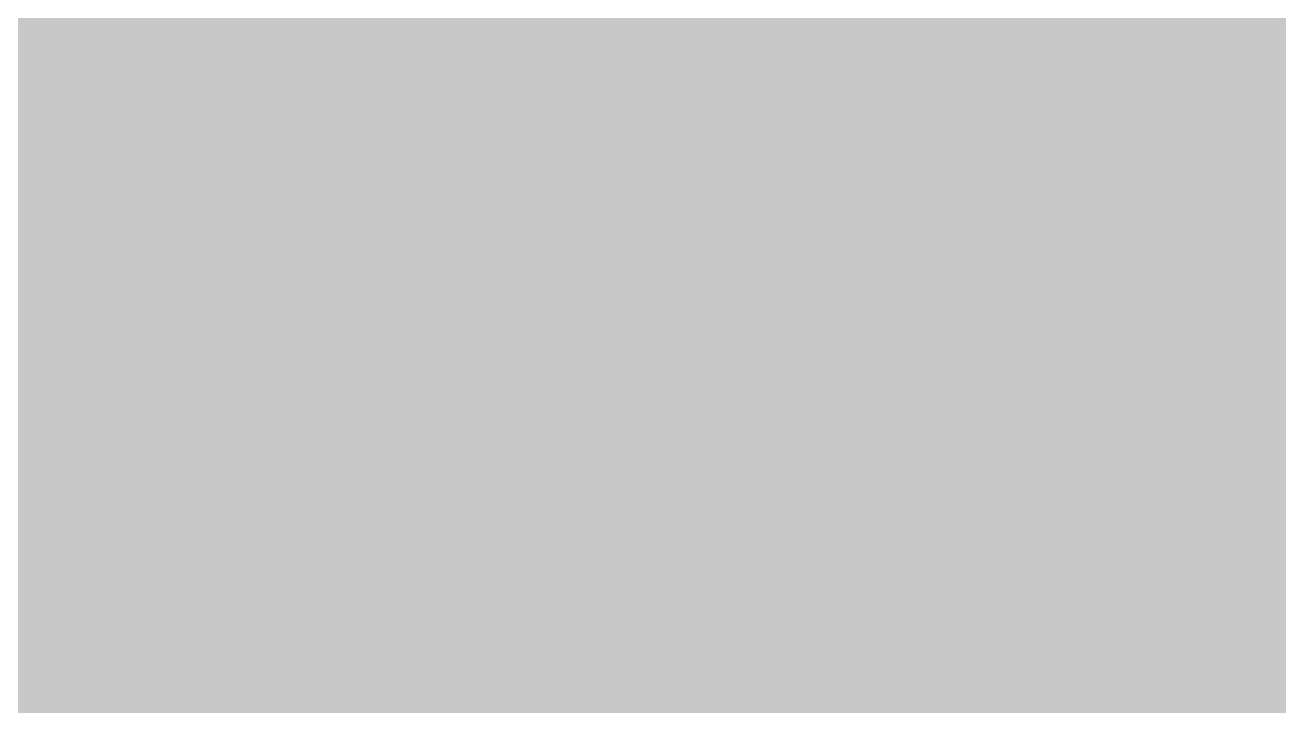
# Model space of a CAD drawing. Extents: x -11 to 221, y -93 to 178.
# Drawn here: x 36.64 to 50.03, y 64.98 to 72.24 of the extents above; entities that cross this region are included whole.
import ezdxf

# ---------------------------------------------------------------- set-up
doc = ezdxf.new("R2010")
doc.units = 0
doc.header["$MEASUREMENT"] = 0
doc.layers.get('0').update_dxf_attribs({"linetype": 'CONTINUOUS'})
for name, color, linetype in [('26-349-0_BOT', 7, 'CONTINUOUS'), ('26-349-0_DRD', 7, 'CONTINUOUS'), ('26-349-0_DRL', 2, 'CONTINUOUS'), ('26-349-0_IN1', 3, 'CONTINUOUS'), ('26-349-0_IN2', 5, 'CONTINUOUS'), ('26-349-0_SMB', 10, 'CONTINUOUS'), ('26-349-0_SMT', 14, 'CONTINUOUS'), ('26-349-0_SPT', 9, 'CONTINUOUS'), ('26-349-0_SST', 12, 'CONTINUOUS'), ('26-349-0_TOP', 11, 'CONTINUOUS'), ('THRUHOLE_TAP', 15, 'CONTINUOUS')]:
    doc.layers.add(name, color=color, linetype=linetype)

# ---------------------------------------------------------------- blocks, each defined once
blk = doc.blocks.new('ROUND_50')
at = {"const_width": 1.09982}
blk.add_lwpolyline([(-0.54991, 0, 1), (0.54991, 0, 1)], format="xyb", close=True, dxfattribs=at)
blk = doc.blocks.new('ROUND_78')
at = {"const_width": 0.29972}
blk.add_lwpolyline([(-0.14986, 0, 1), (0.14986, 0, 1)], format="xyb", close=True, dxfattribs=at)
blk = doc.blocks.new('ROUND_82')
at = {"const_width": 0.29972}
blk.add_lwpolyline([(-0.14986, 0, 1), (0.14986, 0, 1)], format="xyb", close=True, dxfattribs=at)
blk = doc.blocks.new('ROUND_102')
at = {"const_width": 0.10033}
blk.add_lwpolyline([(-0.050164, 0, 1), (0.050164, 0, 1)], format="xyb", close=True, dxfattribs=at)
blk = doc.blocks.new('RECTANGLE_4')
blk.add_solid([(0.4064, 0.4826), (0.4064, -0.4826), (-0.4064, 0.4826), (-0.4064, -0.4826)])
blk = doc.blocks.new('RECTANGLE_7')
blk.add_solid([(1.14935, 1.12522), (1.14935, -1.12522), (-1.14935, 1.12522), (-1.14935, -1.12522)])
blk = doc.blocks.new('SQUARE_19')
blk.add_solid([(0.99949, 0.99949), (0.99949, -0.99949), (-0.99949, 0.99949), (-0.99949, -0.99949)])
blk = doc.blocks.new('ROUND_88')
at = {"const_width": 0.10033}
blk.add_lwpolyline([(-0.050164, 0, 1), (0.050164, 0, 1)], format="xyb", close=True, dxfattribs=at)

msp = doc.modelspace()

# ---------------------------------------------------------------- linework, layer by layer
at = {"layer": '26-349-0_BOT', "const_width": 0.254}
for points in [[(38.862, 97.409), (38.862, 50.75936)], [(39.0906, 97.409), (39.0906, 50.83048)], [(39.3192, 97.409), (39.3192, 50.85842)], [(39.5478, 97.409), (39.5478, 50.84826)], [(39.7764, 97.409), (39.7764, 50.79492)], [(40.005, 97.409), (40.005, 50.6984)], [(40.2336, 97.409), (40.2336, 50.54092)], [(40.4622, 97.409), (40.4622, 50.28946)], [(40.6908, 97.409), (40.6908, 49.68748)], [(48.6918, 97.409), (48.6918, 40.513)], [(48.9204, 97.409), (48.9204, 40.513)], [(49.149, 97.409), (49.149, 40.513)], [(49.3776, 97.409), (49.3776, 68.72732)], [(49.6062, 97.409), (49.6062, 69.3674)], [(49.8348, 97.409), (49.8348, 69.6341)], [(50.0634, 97.409), (50.0634, 69.80428)], [(47.3202, 95.70466), (47.3202, 69.23786)], [(46.863, 95.50908), (46.863, 69.38518)], [(47.0916, 95.55226), (47.0916, 69.36232)], [(47.5488, 94.68866), (47.5488, 40.513)], [(48.4632, 94.68866), (48.4632, 40.513)], [(47.7774, 94.53626), (47.7774, 40.513)], [(48.006, 94.49308), (48.006, 40.513)], [(48.2346, 94.53626), (48.2346, 40.513)], [(45.2628, 93.55582), (45.2628, 54.09184)], [(45.0342, 83.71078), (45.0342, 54.01818)], [(46.6344, 83.48472), (46.6344, 69.32168)], [(44.3484, 83.3247), (44.3484, 40.513)], [(44.577, 83.32978), (44.577, 40.513)], [(44.8056, 83.4263), (44.8056, 53.80228)], [(44.1198, 76.2508), (44.1198, 40.513)], [(40.9194, 76.16444), (40.9194, 40.513)], [(41.148, 75.8317), (41.148, 40.513)], [(43.8912, 75.87488), (43.8912, 40.513)], [(45.4914, 75.7936), (45.4914, 54.0766)], [(46.4058, 75.74026), (46.4058, 69.12864)], [(41.3766, 75.63104), (41.3766, 40.513)], [(43.6626, 75.65898), (43.6626, 40.513)], [(45.72, 75.62342), (45.72, 53.96738)], [(45.9486, 75.57008), (45.9486, 53.62448)], [(46.1772, 75.6031), (46.1772, 40.513)], [(41.6052, 75.49896), (41.6052, 40.513)], [(41.8338, 75.41768), (41.8338, 40.513)], [(43.2054, 75.42784), (43.2054, 40.513)], [(43.434, 75.51928), (43.434, 40.513)], [(42.0624, 75.37704), (42.0624, 40.513)], [(42.291, 75.36942), (42.291, 40.513)], [(42.5196, 75.36942), (42.5196, 40.513)], [(42.7482, 75.36942), (42.7482, 40.513)], [(42.9768, 75.37958), (42.9768, 40.513)], [(36.576, 75.0697), (36.576, 50.83556)], [(36.8046, 75.0697), (36.8046, 50.85842)], [(37.0332, 75.0697), (37.0332, 50.84318)], [(37.2618, 75.0697), (37.2618, 50.7873)], [(37.4904, 75.0697), (37.4904, 50.68316)], [(37.719, 75.0697), (37.719, 50.51806)], [(37.9476, 75.0697), (37.9476, 50.25136)], [(38.1762, 75.0697), (38.1762, 50.11674)], [(38.4048, 75.0697), (38.4048, 50.4444)], [(38.6334, 75.0697), (38.6334, 50.63744)], [(56.7563, 72.2884), (17.145, 72.2884)], [(56.7563, 72.0598), (17.145, 72.0598)], [(56.7563, 71.8312), (17.145, 71.8312)], [(56.1086, 71.6026), (17.145, 71.6026)], [(55.93842, 71.374), (17.145, 71.374)], [(55.88508, 71.1454), (17.145, 71.1454)], [(55.9181, 70.9168), (17.145, 70.9168)], [(56.05526, 70.6882), (17.145, 70.6882)], [(56.7563, 70.4596), (26.19248, 70.4596)], [(56.7563, 70.231), (26.53538, 70.231)], [(50.65268, 70.0024), (26.6446, 70.0024)], [(50.0126, 69.7738), (26.65984, 69.7738)], [(49.74336, 69.5452), (26.58618, 69.5452)], [(46.6217, 69.3166), (26.37028, 69.3166)], [(49.57318, 69.3166), (47.20336, 69.3166)], [(46.37786, 69.088), (17.145, 69.088)], [(49.46396, 69.088), (47.44974, 69.088)], [(46.2915, 68.8594), (17.145, 68.8594)], [(49.39792, 68.8594), (47.5361, 68.8594)], [(46.29658, 68.6308), (17.145, 68.6308)], [(49.36998, 68.6308), (47.53102, 68.6308)], [(46.3931, 68.4022), (17.145, 68.4022)], [(46.4058, 68.38442), (46.4058, 40.513)], [(49.38014, 68.4022), (47.4345, 68.4022)], [(49.3776, 68.43268), (49.3776, 40.513)], [(46.67758, 68.1736), (17.145, 68.1736)], [(46.6344, 68.19392), (46.6344, 40.513)], [(49.4284, 68.1736), (47.15002, 68.1736)], [(47.3202, 68.2752), (47.3202, 40.513)], [(46.863, 68.13042), (46.863, 40.513)], [(47.0916, 68.15328), (47.0916, 40.513)], [(49.5173, 67.945), (17.145, 67.945)], [(49.6062, 67.7926), (49.6062, 40.513)], [(49.65954, 67.7164), (17.145, 67.7164)], [(49.8348, 67.52336), (49.8348, 40.513)], [(49.87544, 67.4878), (17.145, 67.4878)], [(50.25136, 67.2592), (17.145, 67.2592)], [(50.0634, 67.35318), (50.0634, 40.513)], [(56.7563, 67.0306), (17.145, 67.0306)], [(56.7563, 66.802), (17.145, 66.802)], [(56.7563, 66.5734), (17.145, 66.5734)], [(56.7563, 66.3448), (17.145, 66.3448)], [(56.7563, 66.1162), (17.145, 66.1162)], [(56.7563, 65.8876), (17.145, 65.8876)], [(56.7563, 65.659), (17.145, 65.659)], [(56.7563, 65.4304), (17.145, 65.4304)], [(56.7563, 65.2018), (17.145, 65.2018)], [(56.7563, 64.9732), (17.145, 64.9732)]]:
    msp.add_lwpolyline(points, dxfattribs=at)
for points in [[(50.8, 70.01002, 0.4142136), (49.36998, 68.58)], [(46.9138, 69.38772, 0.4142136), (46.28388, 68.7578)], [(47.54372, 68.7578, 0.4142136), (46.9138, 69.38772)], [(46.28388, 68.7578, 0.4142136), (46.9138, 68.12788)], [(46.9138, 68.12788, 0.4142136), (47.54372, 68.7578)], [(49.36998, 68.58, 0.4142136), (50.8, 67.14998)]]:
    msp.add_lwpolyline(points, format="xyb", dxfattribs=at)
at = {"layer": '26-349-0_DRD', "const_width": 0.254}
for points in [[(47.244, 70.612), (47.244, 68.072)], [(49.784, 70.612), (47.244, 70.612)], [(49.784, 70.612), (47.244, 68.072)], [(49.784, 68.072), (47.244, 70.612)], [(49.784, 68.072), (49.784, 70.612)], [(45.6438, 70.0278), (45.6438, 67.4878)], [(48.1838, 70.0278), (45.6438, 70.0278)], [(48.1838, 70.0278), (45.6438, 67.4878)], [(48.1838, 67.4878), (45.6438, 70.0278)], [(48.1838, 67.4878), (48.1838, 70.0278)], [(47.244, 68.072), (49.784, 68.072)], [(45.6438, 67.4878), (48.1838, 67.4878)], [(37.465, 67.31), (37.465, 64.77)], [(40.005, 67.31), (37.465, 67.31)], [(40.005, 67.31), (37.465, 64.77)], [(40.005, 64.77), (37.465, 67.31)], [(40.005, 64.77), (40.005, 67.31)]]:
    msp.add_lwpolyline(points, dxfattribs=at)
at = {"layer": '26-349-0_IN1', "const_width": 0.254}
for points in [[(49.657, 93.091), (45.212, 93.091), (45.212, 64.008)], [(45.2374, 93.091), (45.2374, 42.545)], [(45.466, 93.091), (45.466, 42.545)], [(45.6946, 93.091), (45.6946, 42.545)], [(47.2948, 93.091), (47.2948, 42.545)], [(47.5234, 93.091), (47.5234, 42.545)], [(47.752, 93.091), (47.752, 42.545)], [(47.9806, 93.091), (47.9806, 69.84238)], [(49.5808, 93.091), (49.5808, 69.5071)], [(49.657, 93.091), (49.657, 69.59854)], [(45.9232, 81.31556), (45.9232, 42.545)], [(47.0662, 81.34858), (47.0662, 42.545)], [(46.1518, 81.13522), (46.1518, 42.545)], [(46.3804, 81.0641), (46.3804, 42.545)], [(46.609, 81.06664), (46.609, 42.545)], [(46.8376, 81.14792), (46.8376, 42.545)], [(48.2092, 75.47356), (48.2092, 70.00748)], [(49.3522, 75.50658), (49.3522, 69.08038)], [(48.4378, 75.29322), (48.4378, 70.06844)], [(49.1236, 75.30592), (49.1236, 69.74586)], [(48.6664, 75.2221), (48.6664, 70.05828)], [(48.895, 75.22464), (48.895, 69.96684)], [(49.657, 72.263), (45.212, 72.263)], [(49.657, 72.0344), (45.212, 72.0344)], [(49.657, 71.8058), (45.212, 71.8058)], [(49.657, 71.5772), (45.212, 71.5772)], [(49.657, 71.3486), (45.212, 71.3486)], [(49.657, 71.12), (45.212, 71.12)], [(49.657, 70.8914), (45.212, 70.8914)], [(49.657, 70.6628), (45.212, 70.6628)], [(49.657, 70.4342), (45.212, 70.4342)], [(49.657, 70.2056), (45.212, 70.2056)], [(48.15078, 69.977), (45.212, 69.977)], [(49.657, 69.977), (48.87722, 69.977)], [(47.9044, 69.7484), (45.212, 69.7484)], [(49.657, 69.7484), (49.12106, 69.7484)], [(47.8028, 69.5198), (45.212, 69.5198)], [(49.59096, 69.5198), (49.22266, 69.5198)], [(47.78502, 69.2912), (45.212, 69.2912)], [(49.44364, 69.2912), (49.24298, 69.2912)], [(47.83836, 69.0626), (45.212, 69.0626)], [(49.34712, 69.0626), (49.18964, 69.0626)], [(47.9806, 68.84162), (47.9806, 42.545)], [(49.1236, 68.93814), (49.1236, 42.545)], [(47.98822, 68.834), (45.212, 68.834)], [(48.895, 68.71716), (48.895, 42.545)], [(49.2887, 68.834), (49.03978, 68.834)], [(49.26838, 68.6054), (45.212, 68.6054)], [(48.2092, 68.67652), (48.2092, 42.545)], [(48.4378, 68.61302), (48.4378, 42.545)], [(48.6664, 68.62572), (48.6664, 42.545)], [(49.28108, 68.3768), (45.212, 68.3768)], [(49.32934, 68.1482), (45.212, 68.1482)], [(49.3522, 68.07962), (49.3522, 42.545)], [(49.41824, 67.9196), (45.212, 67.9196)], [(49.55286, 67.691), (45.212, 67.691)], [(49.5808, 67.6529), (49.5808, 42.545)], [(49.657, 67.55892), (49.657, 42.545)], [(49.657, 67.4624), (45.212, 67.4624)], [(49.657, 67.2338), (45.212, 67.2338)], [(49.657, 67.0052), (45.212, 67.0052)], [(49.657, 66.7766), (45.212, 66.7766)], [(49.657, 66.548), (45.212, 66.548)], [(49.657, 66.3194), (45.212, 66.3194)], [(49.657, 66.0908), (45.212, 66.0908)], [(49.657, 65.8622), (45.212, 65.8622)], [(49.657, 65.6336), (45.212, 65.6336)], [(49.657, 65.405), (45.212, 65.405)], [(49.657, 65.1764), (45.212, 65.1764)], [(49.657, 64.9478), (45.212, 64.9478)]]:
    msp.add_lwpolyline(points, dxfattribs=at)
for points in [[(48.514, 70.07352, 0.4142136), (47.78248, 69.342)], [(49.24552, 69.342, 0.4142136), (48.514, 70.07352)], [(49.657, 69.59854, 0.1840061), (49.26903, 68.58)], [(47.78248, 69.342, 0.4142136), (48.514, 68.61048)], [(48.514, 68.61048, 0.4142136), (49.24552, 69.342)], [(49.26838, 68.58, 0.1843258), (49.65778, 67.55961)]]:
    msp.add_lwpolyline(points, format="xyb", dxfattribs=at)
at = {"layer": '26-349-0_SMB', "const_width": 0.254}
for points in [[(46.9392, 93.98), (46.9392, 69.723)], [(47.1678, 93.98), (47.1678, 69.723)], [(47.3964, 93.98), (47.3964, 69.723)], [(47.625, 93.98), (47.625, 69.723)], [(47.8536, 93.98), (47.8536, 69.723)], [(47.879, 78.359), (47.879, 69.723)], [(47.879, 78.359), (47.879, 67.183)], [(48.0314, 78.359), (48.0314, 54.737)], [(48.26, 78.359), (48.26, 54.737)], [(48.4886, 78.359), (48.4886, 54.737)], [(48.7172, 78.359), (48.7172, 54.737)], [(48.9458, 78.359), (48.9458, 54.737)], [(49.1744, 78.359), (49.1744, 54.737)], [(49.403, 78.359), (49.403, 54.737)], [(49.6316, 78.359), (49.6316, 54.737)], [(49.8602, 78.359), (49.8602, 54.737)], [(50.0888, 78.359), (50.0888, 54.737)], [(46.0248, 75.184), (46.0248, 69.723)], [(46.2534, 75.184), (46.2534, 69.723)], [(46.482, 75.184), (46.482, 69.723)], [(46.7106, 75.184), (46.7106, 69.723)], [(36.6014, 74.041), (36.6014, 51.308)], [(36.83, 74.041), (36.83, 51.308)], [(37.0586, 74.041), (37.0586, 51.308)], [(37.2872, 74.041), (37.2872, 51.308)], [(37.5158, 74.041), (37.5158, 51.308)], [(37.7444, 74.041), (37.7444, 51.308)], [(37.973, 74.041), (37.973, 51.308)], [(38.2016, 74.041), (38.2016, 51.308)], [(38.4302, 74.041), (38.4302, 51.308)], [(38.6588, 74.041), (38.6588, 51.308)], [(38.8874, 74.041), (38.8874, 51.308)], [(39.116, 74.041), (39.116, 51.308)], [(39.3446, 74.041), (39.3446, 51.308)], [(39.5732, 74.041), (39.5732, 51.308)], [(39.8018, 74.041), (39.8018, 51.308)], [(40.0304, 74.041), (40.0304, 51.308)], [(40.259, 74.041), (40.259, 51.308)], [(40.4876, 74.041), (40.4876, 51.308)], [(40.7162, 74.041), (40.7162, 51.308)], [(40.9448, 74.041), (40.9448, 51.308)], [(41.1734, 74.041), (41.1734, 51.308)], [(41.402, 74.041), (41.402, 51.308)], [(41.6306, 74.041), (41.6306, 51.308)], [(41.8592, 74.041), (41.8592, 51.308)], [(42.0878, 74.041), (42.0878, 51.308)], [(42.3164, 74.041), (42.3164, 51.308)], [(42.545, 74.041), (42.545, 51.308)], [(42.7736, 74.041), (42.7736, 51.308)], [(43.0022, 74.041), (43.0022, 51.308)], [(43.2308, 74.041), (43.2308, 51.308)], [(43.4594, 74.041), (43.4594, 51.308)], [(43.688, 74.041), (43.688, 51.308)], [(43.9166, 74.041), (43.9166, 51.308)], [(44.1452, 74.041), (44.1452, 51.308)], [(44.3738, 74.041), (44.3738, 54.737)], [(44.6024, 74.041), (44.6024, 54.737)], [(44.831, 74.041), (44.831, 54.737)], [(45.0596, 74.041), (45.0596, 54.737)], [(45.2882, 74.041), (45.2882, 54.737)], [(45.5168, 74.041), (45.5168, 54.737)], [(45.7454, 74.041), (45.7454, 54.737)], [(45.847, 74.041), (45.847, 69.723)], [(45.847, 74.041), (45.847, 67.183)], [(47.879, 72.3392), (45.847, 72.3392)], [(45.847, 72.2122), (17.526, 72.2122)], [(55.626, 72.2122), (47.879, 72.2122)], [(47.879, 72.1106), (45.847, 72.1106)], [(45.847, 71.9836), (17.526, 71.9836)], [(55.626, 71.9836), (47.879, 71.9836)], [(47.879, 71.882), (45.847, 71.882)], [(45.847, 71.755), (17.526, 71.755)], [(47.879, 71.6534), (45.847, 71.6534)], [(55.626, 71.755), (47.879, 71.755)], [(45.847, 71.5264), (17.526, 71.5264)], [(55.626, 71.5264), (47.879, 71.5264)], [(47.879, 71.4248), (45.847, 71.4248)], [(45.847, 71.2978), (17.526, 71.2978)], [(55.626, 71.2978), (47.879, 71.2978)], [(47.879, 71.1962), (45.847, 71.1962)], [(45.847, 71.0692), (26.924, 71.0692)], [(55.626, 71.0692), (47.879, 71.0692)], [(47.879, 70.9676), (45.847, 70.9676)], [(45.847, 70.8406), (26.924, 70.8406)], [(47.879, 70.739), (45.847, 70.739)], [(55.626, 70.8406), (47.879, 70.8406)], [(45.847, 70.612), (26.924, 70.612)], [(55.626, 70.612), (47.879, 70.612)], [(47.879, 70.5104), (45.847, 70.5104)], [(45.847, 70.3834), (26.924, 70.3834)], [(55.626, 70.3834), (47.879, 70.3834)], [(47.879, 70.2818), (45.847, 70.2818)], [(45.847, 70.1548), (26.924, 70.1548)], [(47.879, 70.0532), (45.847, 70.0532)], [(55.626, 70.1548), (47.879, 70.1548)], [(45.847, 69.9262), (26.924, 69.9262)], [(55.626, 69.9262), (47.879, 69.9262)], [(47.879, 69.8246), (45.847, 69.8246)], [(45.847, 69.6976), (26.924, 69.6976)], [(47.879, 69.723), (45.847, 69.723)], [(55.626, 69.6976), (47.879, 69.6976)], [(45.847, 69.469), (26.924, 69.469)], [(55.626, 69.469), (47.879, 69.469)], [(45.847, 69.2404), (26.924, 69.2404)], [(55.626, 69.2404), (47.879, 69.2404)], [(45.847, 69.0118), (26.924, 69.0118)], [(55.626, 69.0118), (47.879, 69.0118)], [(45.847, 68.7832), (26.924, 68.7832)], [(55.626, 68.7832), (47.879, 68.7832)], [(45.847, 68.5546), (17.526, 68.5546)], [(55.626, 68.5546), (47.879, 68.5546)], [(45.847, 68.326), (17.526, 68.326)], [(55.626, 68.326), (47.879, 68.326)], [(45.847, 68.0974), (17.526, 68.0974)], [(55.626, 68.0974), (47.879, 68.0974)], [(45.847, 67.8688), (17.526, 67.8688)], [(55.626, 67.8688), (47.879, 67.8688)], [(45.847, 67.6402), (17.526, 67.6402)], [(55.626, 67.6402), (47.879, 67.6402)], [(45.847, 67.4116), (17.526, 67.4116)], [(55.626, 67.4116), (47.879, 67.4116)], [(45.847, 67.183), (17.526, 67.183)], [(47.879, 67.183), (45.847, 67.183)], [(45.974, 67.183), (45.974, 54.737)], [(46.2026, 67.183), (46.2026, 54.737)], [(46.4312, 67.183), (46.4312, 54.737)], [(46.6598, 67.183), (46.6598, 54.737)], [(46.8884, 67.183), (46.8884, 54.737)], [(47.117, 67.183), (47.117, 54.737)], [(47.3456, 67.183), (47.3456, 54.737)], [(47.5742, 67.183), (47.5742, 54.737)], [(47.8028, 67.183), (47.8028, 54.737)], [(55.626, 67.183), (47.879, 67.183)], [(55.626, 66.9544), (17.526, 66.9544)], [(55.626, 66.7258), (17.526, 66.7258)], [(55.626, 66.4972), (17.526, 66.4972)], [(55.626, 66.2686), (17.526, 66.2686)], [(55.626, 66.04), (17.526, 66.04)], [(55.626, 65.8114), (17.526, 65.8114)], [(55.626, 65.5828), (17.526, 65.5828)], [(55.626, 65.3542), (17.526, 65.3542)], [(55.626, 65.1256), (17.526, 65.1256)], [(55.626, 64.897), (17.526, 64.897)]]:
    msp.add_lwpolyline(points, dxfattribs=at)
at = {"layer": '26-349-0_SMT', "const_width": 0.254}
for points in [[(47.879, 68.199), (47.879, 65.913)], [(49.149, 68.199), (47.879, 68.199)], [(47.9806, 68.199), (47.9806, 65.913)], [(48.2092, 68.199), (48.2092, 65.913)], [(48.4378, 68.199), (48.4378, 59.309)], [(48.6664, 68.199), (48.6664, 59.309)], [(48.895, 68.199), (48.895, 59.309)], [(49.1236, 68.199), (49.1236, 59.309)], [(49.149, 68.199), (49.149, 66.929)], [(49.149, 68.0974), (47.879, 68.0974)], [(49.149, 67.8688), (47.879, 67.8688)], [(49.149, 67.6402), (47.879, 67.6402)], [(49.149, 67.4116), (47.879, 67.4116)], [(49.149, 67.183), (47.879, 67.183)], [(49.149, 66.9544), (47.879, 66.9544)], [(52.578, 66.929), (49.149, 66.929)], [(49.3522, 66.929), (49.3522, 59.309)], [(49.5808, 66.929), (49.5808, 59.309)], [(49.8094, 66.929), (49.8094, 59.309)], [(50.038, 66.929), (50.038, 59.309)], [(55.626, 66.7258), (47.879, 66.7258)], [(55.626, 66.4972), (47.879, 66.4972)], [(55.626, 66.2686), (47.879, 66.2686)], [(55.626, 66.04), (47.879, 66.04)], [(48.26, 65.913), (47.879, 65.913)], [(48.26, 65.913), (48.26, 59.309)], [(55.626, 65.8114), (48.26, 65.8114)], [(55.626, 65.5828), (48.26, 65.5828)], [(55.626, 65.3542), (48.26, 65.3542)], [(55.626, 65.1256), (48.26, 65.1256)], [(55.626, 64.897), (48.26, 64.897)]]:
    msp.add_lwpolyline(points, dxfattribs=at)
at = {"layer": '26-349-0_SST', "const_width": 0.1524}
for points in [[(37.0078, 66.8782), (37.0078, 73.279), (34.1122, 73.279), (34.1122, 66.421), (36.5506, 66.421), (37.0078, 66.8782)], [(37.2872, 72.8218), (37.2872, 66.421), (40.1828, 66.421), (40.1828, 73.279), (37.7444, 73.279), (37.2872, 72.8218)], [(43.3578, 66.8782), (43.3578, 73.279), (40.4622, 73.279), (40.4622, 66.421), (42.9006, 66.421), (43.3578, 66.8782)], [(49.64176, 71.65594), (49.64176, 72.13092)], [(48.62576, 71.8947), (49.64176, 71.8947)], [(49.13376, 71.29272), (49.13376, 70.93712), (49.30394, 70.81774), (49.47412, 70.81774), (49.64176, 70.93712), (49.64176, 71.29272), (48.62576, 71.29272)], [(48.62576, 69.97954), (48.62576, 70.45452), (49.30394, 69.97954), (49.47412, 69.97954), (49.64176, 70.0405), (49.64176, 70.3961), (49.47412, 70.45452)], [(46.1645, 66.4845), (49.0855, 66.4845), (49.0855, 68.1228), (46.1645, 68.1228), (46.1645, 66.4845)], [(44.2341, 66.99758), (44.17568, 66.8274), (43.82008, 66.8274), (43.76166, 66.99758), (43.76166, 67.67576), (43.82008, 67.8434), (44.17568, 67.8434), (44.2341, 67.67576)], [(45.0723, 66.8274), (44.59986, 66.8274), (45.0723, 67.50558), (45.0723, 67.67576), (45.01388, 67.8434), (44.65828, 67.8434), (44.59986, 67.67576)], [(45.5549, 66.8274), (45.9105, 67.8434), (45.43806, 67.8434)], [(38.24732, 65.99174), (38.24732, 65.63614), (38.58514, 65.51676), (38.9255, 65.51676), (39.26332, 65.63614), (39.26332, 65.99174)], [(38.24732, 65.93332), (39.26332, 65.93332)], [(41.2115, 65.71488), (41.2115, 65.35928), (41.54932, 65.2399), (41.88968, 65.2399), (42.2275, 65.35928), (42.2275, 65.71488)], [(45.89526, 65.43548), (45.89526, 65.7352), (51.89474, 65.7352), (51.89474, 65.43548)], [(48.0695, 65.7225), (47.752, 65.7225), (47.752, 62.5475)], [(47.8536, 65.7225), (47.8536, 62.5475)], [(47.99076, 65.7225), (47.99076, 62.5475)], [(48.0695, 65.7225), (48.0695, 62.5475)], [(41.2115, 65.65646), (42.2275, 65.65646)], [(48.0695, 65.66662), (47.752, 65.66662)], [(48.0695, 65.52946), (47.752, 65.52946)], [(48.0695, 65.3923), (47.752, 65.3923)], [(48.0695, 65.25514), (47.752, 65.25514)], [(38.24732, 64.79794), (38.24732, 65.03416)], [(38.24732, 64.91732), (39.26332, 64.91732), (39.09314, 65.03416)], [(43.83024, 64.5795), (43.6626, 64.63792), (43.6626, 64.99352), (43.83024, 65.05448), (44.50842, 65.05448), (44.6786, 64.99352), (44.6786, 64.63792), (44.50842, 64.5795)], [(48.0695, 65.11798), (47.752, 65.11798)], [(48.0695, 64.98082), (47.752, 64.98082)]]:
    msp.add_lwpolyline(points, dxfattribs=at)
at = {"layer": '26-349-0_SST', "const_width": 0.254}
for points in [[(50.8, 69.98208, 0.4142136), (49.39792, 68.58)], [(49.39792, 68.58, 0.4142136), (50.8, 67.17792)]]:
    msp.add_lwpolyline(points, format="xyb", dxfattribs=at)
at = {"layer": '26-349-0_TOP'}
for points, const_width in [([(35.56, 67.85102), (35.59302, 67.818), (35.687, 67.818), (35.687, 67.945), (37.084, 69.342), (37.084, 73.152), (37.465, 73.533), (39.37, 73.533), (39.878, 74.041), (39.878, 77.343), (41.148, 78.613), (43.815, 78.613), (44.069, 78.359), (49.022, 78.359), (50.5714, 76.8096), (50.5714, 76.2)], 0.381), ([(42.49928, 76.79944), (41.91, 76.21016), (41.91, 71.84898)], 0.381), ([(41.91, 71.84898), (50.89398, 71.84898), (51.74488, 72.69988), (52.52466, 72.69988)], 0.381), ([(41.91, 71.84898), (38.735, 71.84898)], 0.381), ([(40.16756, 71.22668), (40.16756, 70.41896)], 0.254), ([(40.47744, 71.22668), (40.16756, 71.22668)], 0.254), ([(40.47744, 71.1454), (40.16756, 71.1454)], 0.254), ([(40.2336, 71.22668), (40.2336, 65.87744)], 0.254), ([(40.4622, 71.22668), (40.4622, 66.10604)], 0.254), ([(40.47744, 71.22668), (40.47744, 70.41896)], 0.254), ([(43.34256, 71.22668), (43.34256, 70.41896)], 0.254), ([(50.40884, 71.22668), (43.34256, 71.22668)], 0.254), ([(50.32756, 71.1454), (43.34256, 71.1454)], 0.254), ([(43.434, 71.22668), (43.434, 52.18684)], 0.254), ([(43.6626, 71.22668), (43.6626, 51.95824)], 0.254), ([(43.8912, 71.22668), (43.8912, 51.72964)], 0.254), ([(44.1198, 71.22668), (44.1198, 51.6763)], 0.254), ([(44.3484, 71.22668), (44.3484, 51.6763)], 0.254), ([(44.577, 71.22668), (44.577, 56.3118)], 0.254), ([(44.8056, 71.22668), (44.8056, 59.58078)], 0.254), ([(45.0342, 71.22668), (45.0342, 65.69202)], 0.254), ([(45.2628, 71.22668), (45.2628, 65.69202)], 0.254), ([(45.4914, 71.22668), (45.4914, 65.69202)], 0.254), ([(45.72, 71.22668), (45.72, 65.69202)], 0.254), ([(45.9486, 71.22668), (45.9486, 67.21602)], 0.254), ([(46.1772, 71.22668), (46.1772, 68.2244)], 0.254), ([(46.4058, 71.22668), (46.4058, 69.28358)], 0.254), ([(46.6344, 71.22668), (46.6344, 69.43344)], 0.254), ([(46.863, 71.22668), (46.863, 69.48678)], 0.254), ([(47.0916, 71.22668), (47.0916, 69.46646)], 0.254), ([(47.3202, 71.22668), (47.3202, 69.36486)], 0.254), ([(47.5488, 71.22668), (47.5488, 69.12102)], 0.254), ([(47.7774, 71.22668), (47.7774, 68.2244)], 0.254), ([(48.006, 71.22668), (48.006, 68.2244)], 0.254), ([(48.2346, 71.22668), (48.2346, 68.2244)], 0.254), ([(48.4632, 71.22668), (48.4632, 68.2244)], 0.254), ([(48.6918, 71.22668), (48.6918, 68.2244)], 0.254), ([(48.9204, 71.22668), (48.9204, 68.2244)], 0.254), ([(49.149, 71.22668), (49.149, 68.2244)], 0.254), ([(49.3776, 71.22668), (49.3776, 69.14642)], 0.254), ([(49.6062, 71.22668), (49.6062, 69.54012)], 0.254), ([(49.8348, 71.22668), (49.8348, 69.76872)], 0.254), ([(50.0634, 71.22668), (50.0634, 69.92366)], 0.254), ([(40.47744, 70.9168), (40.16756, 70.9168)], 0.254), ([(50.2031, 70.9168), (43.34256, 70.9168)], 0.254), ([(40.47744, 70.6882), (40.16756, 70.6882)], 0.254), ([(50.1777, 70.6882), (43.34256, 70.6882)], 0.254), ([(40.47744, 70.4596), (40.16756, 70.4596)], 0.254), ([(50.1777, 70.4596), (43.34256, 70.4596)], 0.254), ([(40.16756, 70.41896), (37.7063, 70.41896)], 0.254), ([(37.7063, 70.41896), (37.7063, 69.342)], 0.254), ([(37.719, 70.41896), (37.719, 69.28104)], 0.254), ([(37.9476, 70.41896), (37.9476, 69.28104)], 0.254), ([(38.1762, 70.41896), (38.1762, 69.28104)], 0.254), ([(38.4048, 70.41896), (38.4048, 69.28104)], 0.254), ([(38.6334, 70.41896), (38.6334, 69.28104)], 0.254), ([(38.862, 70.41896), (38.862, 69.28104)], 0.254), ([(39.0906, 70.41896), (39.0906, 69.28104)], 0.254), ([(39.3192, 70.41896), (39.3192, 69.28104)], 0.254), ([(39.5478, 70.41896), (39.5478, 69.28104)], 0.254), ([(39.7764, 70.41896), (39.7764, 69.28104)], 0.254), ([(40.005, 70.41896), (40.005, 69.28104)], 0.254), ([(43.34256, 70.41896), (40.47744, 70.41896)], 0.254), ([(40.6908, 70.41896), (40.6908, 69.28104)], 0.254), ([(40.9194, 70.41896), (40.9194, 69.28104)], 0.254), ([(41.148, 70.41896), (41.148, 69.28104)], 0.254), ([(41.3766, 70.41896), (41.3766, 69.28104)], 0.254), ([(41.6052, 70.41896), (41.6052, 69.28104)], 0.254), ([(41.8338, 70.41896), (41.8338, 69.28104)], 0.254), ([(42.0624, 70.41896), (42.0624, 69.28104)], 0.254), ([(42.291, 70.41896), (42.291, 69.28104)], 0.254), ([(42.5196, 70.41896), (42.5196, 69.28104)], 0.254), ([(42.7482, 70.41896), (42.7482, 69.28104)], 0.254), ([(42.9768, 70.41896), (42.9768, 69.28104)], 0.254), ([(43.2054, 70.41896), (43.2054, 69.28104)], 0.254), ([(50.1777, 70.231), (37.7063, 70.231)], 0.254), ([(50.1777, 70.0024), (37.7063, 70.0024)], 0.254), ([(49.83988, 69.7738), (37.7063, 69.7738)], 0.254), ([(49.61128, 69.5452), (37.7063, 69.5452)], 0.254), ([(48.514, 69.342), (48.3362, 69.1642), (48.3362, 67.31)], 0.381), ([(40.16756, 69.28104), (37.70376, 69.28104)], 0.254), ([(46.44136, 69.3166), (37.7063, 69.3166)], 0.254), ([(38.735, 69.28104), (38.735, 67.85102)], 0.254), ([(40.16756, 69.28104), (40.16756, 66.41846)], 0.254), ([(40.47744, 69.28104), (40.47744, 66.41846)], 0.254), ([(43.34256, 69.28104), (40.47744, 69.28104)], 0.254), ([(43.34256, 69.28104), (43.34256, 66.41846)], 0.254), ([(49.45634, 69.3166), (47.38624, 69.3166)], 0.254), ([(40.47744, 69.088), (40.16756, 69.088)], 0.254), ([(46.26102, 69.088), (43.34256, 69.088)], 0.254), ([(49.35474, 69.088), (47.56658, 69.088)], 0.254), ([(40.47744, 68.8594), (40.16756, 68.8594)], 0.254), ([(46.1899, 68.8594), (43.34256, 68.8594)], 0.254), ([(49.29378, 68.8594), (47.6377, 68.8594)], 0.254), ([(46.9138, 67.31), (46.9138, 68.7578)], 0.381), ([(37.30244, 68.6816), (36.99256, 68.36918)], 0.254), ([(37.30244, 68.6308), (37.25164, 68.6308)], 0.254), ([(37.2618, 68.63842), (37.2618, 65.85204)], 0.254), ([(37.30244, 68.6816), (37.30244, 66.41846)], 0.254), ([(40.47744, 68.6308), (40.16756, 68.6308)], 0.254), ([(46.19244, 68.6308), (43.34256, 68.6308)], 0.254), ([(49.26838, 68.6308), (47.63262, 68.6308)], 0.254), ([(36.99256, 68.36918), (36.99256, 66.41846)], 0.254), ([(37.30244, 68.4022), (37.02304, 68.4022)], 0.254), ([(37.0332, 68.40982), (37.0332, 66.08064)], 0.254), ([(40.47744, 68.4022), (40.16756, 68.4022)], 0.254), ([(46.27372, 68.4022), (43.34256, 68.4022)], 0.254), ([(46.2915, 68.37172), (46.2915, 68.2244)], 0.254), ([(47.5361, 68.37172), (47.5361, 68.2244)], 0.254), ([(47.5488, 68.39458), (47.5488, 68.2244)], 0.254), ([(49.27854, 68.4022), (47.55388, 68.4022)], 0.254), ([(37.30244, 68.1736), (36.99256, 68.1736)], 0.254), ([(40.47744, 68.1736), (40.16756, 68.1736)], 0.254), ([(46.0756, 68.1736), (43.34256, 68.1736)], 0.254), ([(46.2915, 68.2244), (46.0756, 68.2244)], 0.254), ([(46.0756, 68.2244), (46.0756, 67.35064)], 0.254), ([(47.752, 68.2244), (47.5361, 68.2244)], 0.254), ([(49.1744, 68.2244), (49.1744, 66.3956), (47.752, 66.3956)], 0.254), ([(49.1744, 68.2244), (47.752, 68.2244)], 0.254), ([(48.3362, 68.2244), (48.3362, 67.31)], 0.254), ([(49.32172, 68.1736), (49.1744, 68.1736)], 0.254), ([(41.91, 67.85102), (41.91, 66.675), (40.259, 65.024), (37.211, 65.024), (35.56, 66.675), (35.56, 67.85102)], 0.381), ([(37.30244, 67.945), (36.99256, 67.945)], 0.254), ([(38.735, 66.04), (38.735, 67.85102)], 0.381), ([(40.47744, 67.945), (40.16756, 67.945)], 0.254), ([(46.0756, 67.945), (43.34256, 67.945)], 0.254), ([(49.40554, 67.945), (49.1744, 67.945)], 0.254), ([(49.3776, 68.01104), (49.3776, 58.05678)], 0.254), ([(37.30244, 67.85102), (38.735, 67.85102)], 0.254), ([(40.16756, 67.85102), (38.735, 67.85102)], 0.254), ([(38.735, 66.41846), (38.735, 67.85102)], 0.254), ([(37.30244, 67.7164), (36.99256, 67.7164)], 0.254), ([(40.47744, 67.7164), (40.16756, 67.7164)], 0.254), ([(46.0756, 67.7164), (43.34256, 67.7164)], 0.254), ([(49.53508, 67.7164), (49.1744, 67.7164)], 0.254), ([(49.6062, 67.61988), (49.6062, 58.28538)], 0.254), ([(37.30244, 67.4878), (36.99256, 67.4878)], 0.254), ([(40.47744, 67.4878), (40.16756, 67.4878)], 0.254), ([(46.0756, 67.4878), (43.34256, 67.4878)], 0.254), ([(46.9138, 67.31), (46.4439, 66.8401), (46.4439, 64.135)], 0.381), ([(49.72558, 67.4878), (49.1744, 67.4878)], 0.254), ([(49.8348, 67.39128), (49.8348, 65.69202)], 0.254), ([(37.30244, 67.2592), (36.99256, 67.2592)], 0.254), ([(40.47744, 67.2592), (40.16756, 67.2592)], 0.254), ([(45.98416, 67.2592), (43.34256, 67.2592)], 0.254), ([(46.0756, 67.35064), (46.00448, 67.27952)], 0.254), ([(49.1744, 67.31), (48.3362, 67.31)], 0.254), ([(48.3362, 66.3956), (48.3362, 67.31)], 0.254), ([(50.0253, 67.2592), (49.1744, 67.2592)], 0.254), ([(50.0634, 67.23634), (50.0634, 65.69202)], 0.254), ([(37.30244, 67.0306), (36.99256, 67.0306)], 0.254), ([(40.47744, 67.0306), (40.16756, 67.0306)], 0.254), ([(45.85208, 67.0306), (43.34256, 67.0306)], 0.254), ([(55.8038, 67.0306), (49.1744, 67.0306)], 0.254), ([(45.8216, 66.8401), (45.8216, 65.69202)], 0.254), ([(37.30244, 66.802), (36.99256, 66.802)], 0.254), ([(40.47744, 66.802), (40.16756, 66.802)], 0.254), ([(45.8216, 66.802), (43.34256, 66.802)], 0.254), ([(55.8038, 66.802), (49.1744, 66.802)], 0.254), ([(37.30244, 66.5734), (36.99256, 66.5734)], 0.254), ([(40.47744, 66.5734), (40.16756, 66.5734)], 0.254), ([(45.8216, 66.5734), (43.34256, 66.5734)], 0.254), ([(55.8038, 66.5734), (49.1744, 66.5734)], 0.254), ([(36.69538, 66.41846), (37.46754, 65.6463)], 0.254), ([(36.99256, 66.41846), (36.69538, 66.41846)], 0.254), ([(40.69842, 66.3448), (36.76904, 66.3448)], 0.254), ([(36.8046, 66.41846), (36.8046, 66.30924)], 0.254), ([(40.16756, 66.41846), (37.30244, 66.41846)], 0.254), ([(37.4904, 66.41846), (37.4904, 65.6463)], 0.254), ([(37.719, 66.41846), (37.719, 65.6463)], 0.254), ([(37.9476, 66.41846), (37.9476, 65.6463)], 0.254), ([(38.1762, 66.41846), (38.1762, 65.6463)], 0.254), ([(38.4048, 66.41846), (38.4048, 65.6463)], 0.254), ([(38.6334, 66.41846), (38.6334, 65.6463)], 0.254), ([(38.862, 66.41846), (38.862, 65.6463)], 0.254), ([(39.0906, 66.41846), (39.0906, 65.6463)], 0.254), ([(39.3192, 66.41846), (39.3192, 65.6463)], 0.254), ([(39.5478, 66.41846), (39.5478, 65.6463)], 0.254), ([(39.7764, 66.41846), (39.7764, 65.6463)], 0.254), ([(40.77208, 66.41846), (39.99992, 65.6463)], 0.254), ([(40.005, 66.41846), (40.005, 65.64884)], 0.254), ([(40.77208, 66.41846), (40.47744, 66.41846)], 0.254), ([(40.6908, 66.41846), (40.6908, 66.33464)], 0.254), ([(45.8216, 66.3448), (42.43578, 66.3448)], 0.254), ([(43.34256, 66.41846), (42.47642, 66.41846)], 0.254), ([(42.5196, 66.41846), (42.5196, 57.83072)], 0.254), ([(42.7482, 66.41846), (42.7482, 57.83072)], 0.254), ([(42.9768, 66.41846), (42.9768, 57.785)], 0.254), ([(43.2054, 66.41846), (43.2054, 57.62244)], 0.254), ([(47.0662, 66.3956), (47.0662, 65.69202)], 0.254), ([(47.498, 66.3956), (47.0662, 66.3956)], 0.254), ([(55.8038, 66.3448), (47.0662, 66.3448)], 0.254), ([(47.0916, 66.3956), (47.0916, 65.69202)], 0.254), ([(47.3202, 66.3956), (47.3202, 65.69202)], 0.254), ([(47.752, 66.3956), (47.498, 66.3956)], 0.254), ([(47.5488, 66.3956), (47.5488, 65.69202)], 0.254), ([(47.7774, 66.3956), (47.7774, 65.69202)], 0.254), ([(48.006, 66.3956), (48.006, 65.69202)], 0.254), ([(48.2346, 66.3956), (48.2346, 56.91378)], 0.254), ([(48.4632, 66.3956), (48.4632, 57.14238)], 0.254), ([(48.6918, 66.3956), (48.6918, 57.37098)], 0.254), ([(48.9204, 66.3956), (48.9204, 57.59958)], 0.254), ([(49.149, 66.3956), (49.149, 57.82818)], 0.254), ([(42.34942, 66.23558), (40.7035, 64.58966)], 0.254), ([(42.291, 66.17462), (42.291, 58.64098)], 0.254), ([(40.46982, 66.1162), (36.99764, 66.1162)], 0.254), ([(45.8216, 66.1162), (42.23004, 66.1162)], 0.254), ([(55.8038, 66.1162), (47.0662, 66.1162)], 0.254), ([(42.0624, 65.94602), (42.0624, 58.98388)], 0.254), ([(40.24122, 65.8876), (37.22624, 65.8876)], 0.254), ([(45.8216, 65.8876), (42.00144, 65.8876)], 0.254), ([(55.8038, 65.8876), (47.0662, 65.8876)], 0.254), ([(40.01262, 65.659), (37.45484, 65.659)], 0.254), ([(39.99992, 65.6463), (37.46754, 65.6463)], 0.254), ([(44.86402, 65.659), (41.77284, 65.659)], 0.254), ([(41.8338, 65.71742), (41.8338, 59.0804)], 0.254), ([(44.86402, 65.69202), (44.86402, 62.57798)], 0.254), ([(45.8216, 65.69202), (44.86402, 65.69202)], 0.254), ([(48.02632, 65.69202), (47.0662, 65.69202)], 0.254), ([(48.02632, 65.69202), (48.02632, 62.57798)], 0.254), ([(49.76368, 65.659), (48.02632, 65.659)], 0.254), ([(52.92598, 65.69202), (49.76368, 65.69202), (49.76368, 62.57798)], 0.254), ([(41.6052, 65.48882), (41.6052, 59.09056)], 0.254), ([(44.86402, 65.4304), (41.54424, 65.4304)], 0.254), ([(49.76368, 65.4304), (48.02632, 65.4304)], 0.254), ([(41.3766, 65.26022), (41.3766, 59.09056)], 0.254), ([(44.86402, 65.2018), (41.31564, 65.2018)], 0.254), ([(49.76368, 65.2018), (48.02632, 65.2018)], 0.254), ([(44.86402, 64.9732), (41.08704, 64.9732)], 0.254), ([(41.148, 65.03162), (41.148, 59.09056)], 0.254), ([(49.76368, 64.9732), (48.02632, 64.9732)], 0.254)]:
    msp.add_lwpolyline(points, dxfattribs=dict(at, const_width=const_width))
at = {"layer": '26-349-0_TOP', "const_width": 0.254}
for points in [[(50.1777, 69.97954, 0.2963458), (49.26838, 68.58)], [(46.9138, 69.48932, 0.4142136), (46.18228, 68.7578)], [(47.64532, 68.7578, 0.4142136), (46.9138, 69.48932)], [(37.70376, 69.28104, 0.0245162), (37.70675, 69.342)], [(37.70376, 69.28104, 0.0245162), (37.70675, 69.342)], [(46.18228, 68.7578, 0.1397214), (46.29219, 68.37215)], [(47.5361, 68.37172, 0.1397213), (47.64613, 68.7578)], [(49.26838, 68.58, 0.4142136), (50.8, 67.04838)], [(46.00448, 67.27952, 0.1989124), (45.82247, 66.8401)], [(46.00448, 67.27952, 0.1989124), (45.82247, 66.8401)], [(42.34942, 66.23558, 0.0902744), (42.47608, 66.41861)], [(42.34942, 66.23558, 0.0902744), (42.47608, 66.41861)]]:
    msp.add_lwpolyline(points, format="xyb", dxfattribs=at)

# ---------------------------------------------------------------- block references
at = {"layer": '26-349-0_BOT'}
for name, p in [('ROUND_78', (48.514, 69.342)), ('ROUND_50', (50.8, 68.58)), ('ROUND_78', (46.9138, 68.7578)), ('ROUND_82', (38.735, 66.04))]:
    msp.add_blockref(name, p, dxfattribs=at)
at = {"layer": '26-349-0_DRL'}
for p in [(48.514, 69.342), (46.9138, 68.7578), (38.735, 66.04)]:
    msp.add_blockref('ROUND_102', p, dxfattribs=at)
at = {"layer": '26-349-0_IN1'}
for name, p in [('ROUND_78', (48.514, 69.342)), ('ROUND_50', (50.8, 68.58)), ('ROUND_82', (46.9138, 68.7578)), ('ROUND_82', (38.735, 66.04))]:
    msp.add_blockref(name, p, dxfattribs=at)
at = {"layer": '26-349-0_IN2'}
for name, p in [('ROUND_78', (48.514, 69.342)), ('ROUND_50', (50.8, 68.58)), ('ROUND_78', (46.9138, 68.7578)), ('ROUND_82', (38.735, 66.04))]:
    msp.add_blockref(name, p, dxfattribs=at)
at = {"layer": '26-349-0_SMB'}
msp.add_blockref('ROUND_50', (50.8, 68.58), dxfattribs=at)
at = {"layer": '26-349-0_SMT'}
for name, p in [('SQUARE_19', (38.735, 71.84898)), ('SQUARE_19', (41.91, 71.84898)), ('ROUND_50', (50.8, 68.58)), ('SQUARE_19', (38.735, 67.85102)), ('SQUARE_19', (41.91, 67.85102)), ('RECTANGLE_4', (46.9138, 67.31)), ('RECTANGLE_4', (48.3362, 67.31)), ('RECTANGLE_7', (46.4439, 64.135))]:
    msp.add_blockref(name, p, dxfattribs=at)
at = {"layer": '26-349-0_SPT'}
for name, p in [('SQUARE_19', (38.735, 71.84898)), ('SQUARE_19', (41.91, 71.84898)), ('SQUARE_19', (38.735, 67.85102)), ('SQUARE_19', (41.91, 67.85102)), ('RECTANGLE_4', (46.9138, 67.31)), ('RECTANGLE_4', (48.3362, 67.31)), ('RECTANGLE_7', (46.4439, 64.135))]:
    msp.add_blockref(name, p, dxfattribs=at)
at = {"layer": '26-349-0_TOP'}
for name, p in [('SQUARE_19', (38.735, 71.84898)), ('SQUARE_19', (41.91, 71.84898)), ('ROUND_78', (48.514, 69.342)), ('ROUND_50', (50.8, 68.58)), ('ROUND_78', (46.9138, 68.7578)), ('SQUARE_19', (38.735, 67.85102)), ('SQUARE_19', (41.91, 67.85102)), ('RECTANGLE_4', (46.9138, 67.31)), ('RECTANGLE_4', (48.3362, 67.31)), ('ROUND_78', (38.735, 66.04)), ('RECTANGLE_7', (46.4439, 64.135))]:
    msp.add_blockref(name, p, dxfattribs=at)
at = {"layer": 'THRUHOLE_TAP'}
for p in [(48.514, 69.342), (46.9138, 68.7578), (38.735, 66.04)]:
    msp.add_blockref('ROUND_88', p, dxfattribs=at)

doc.saveas('drawing.dxf')
